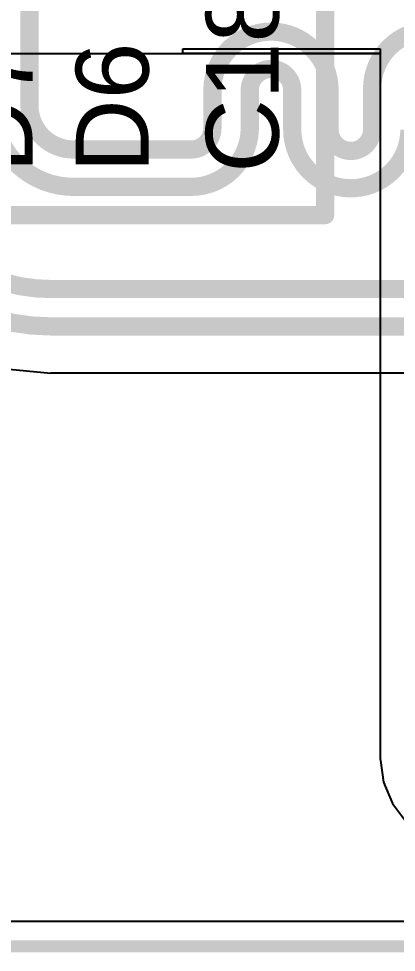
# Model space of a CAD drawing. Header units: inches. Extents: x -5 to 234, y -4 to 104.
# Drawn here: x 43.58 to 47.53, y -3.56 to 6.19 of the extents above; entities that cross this region are included whole.
import ezdxf

# ---------------------------------------------------------------- set-up
doc = ezdxf.new("R2010")
doc.units = ezdxf.units.IN
for name, color, linetype in [('Board Outline', 216, 'Continuous'), ('Bottom Layer', 5, 'Continuous'), ('GND', 16, 'Continuous'), ('POWER', 76, 'Continuous'), ('Top Layer', 1, 'Continuous'), ('Top Overlay', 2, 'Continuous')]:
    doc.layers.add(name, color=color, linetype=linetype)
doc.styles.add('Arial', font='', dxfattribs={"height": 0.2})
doc.styles.get('Arial').set_extended_font_data('Arial')

msp = doc.modelspace()

# ---------------------------------------------------------------- linework, layer by layer
at = {"layer": 'Board Outline'}
msp.add_lwpolyline([(-0.452, -3.5, 0.127, 0.127, 0), (88.452, -3.5, 0.127, 0.127, 0)], format="xyseb", dxfattribs=at)
at = {"layer": 'Bottom Layer'}
for p, q in [((43.4098, 2.5385), (43.9174, 2.4885)), ((43.9174, 2.4885), (43.9174, 2.4917)), ((43.9174, 2.4917), (49.458, 2.4917)), ((56.146, -3.2411), (41.7599, -3.2411))]:
    msp.add_line(p, q, dxfattribs=at)
for points in [[(43.6952, 5.2848, 0.1905, 0.1905, 0), (43.6952, 13.1952, 0.1905, 0.1905, 0)], [(45.6083, 5.4453, 0.1905, 0.1905, -1), (46.8338, 5.4453, 0.1905, 0.1905, 0)], [(47.2783, 5.4595, 0.1905, 0.1905, -1), (48.5038, 5.4595, 0.1905, 0.1905, 0)], [(45.9988, 5.4453, 0.1905, 0.1905, -1), (46.4433, 5.4453, 0.1905, 0.1905, 0)], [(45.6083, 5.0483, 0.1905, 0.1905, 0), (45.6083, 5.4453, 0.1905, 0.1905, 0)], [(45.9988, 5.0483, 0.1905, 0.1905, 0), (45.9988, 5.4453, 0.1905, 0.1905, 0)], [(46.4433, 5.0331, 0.1905, 0.1905, 0), (46.4433, 5.4453, 0.1905, 0.1905, 0)], [(46.8338, 5.0331, 0.1905, 0.1905, 0), (46.8338, 5.4453, 0.1905, 0.1905, 0)], [(47.2783, 5.0331, 0.1905, 0.1905, 0), (47.2783, 5.4595, 0.1905, 0.1905, 0)], [(44.1541, 4.4355, 0.1905, 0.1905, -0.414214), (43.3047, 5.2848, 0.1905, 0.1905, 0)], [(44.1541, 4.826, 0.1905, 0.1905, -0.414214), (43.6952, 5.2848, 0.1905, 0.1905, 0)], [(43.9174, 2.9772, 0.1905, 0.1905, -0.414214), (41.8047, 5.0899, 0.1905, 0.1905, 0)], [(43.9174, 3.3677, 0.1905, 0.1905, -0.414214), (42.1952, 5.0899, 0.1905, 0.1905, 0)], [(45.606, 5.0165, 0.1905, 0.1905, -0.372828), (45.386, 4.826, 0.1905, 0.1905, 0)], [(45.6076, 5.032, 0.1905, 0.1905, -0.020514), (45.606, 5.0165, 0.1905, 0.1905, 0)], [(45.6076, 5.032, 0.1905, 0.1905, 0), (45.6079, 5.0361, 0.1905, 0.1905, 0)], [(45.6083, 5.0483, 0.1905, 0.1905, -0.015939), (45.6079, 5.0361, 0.1905, 0.1905, 0)], [(45.9973, 5.0072, 0.1905, 0.1905, -0.019833), (45.9926, 4.9614, 0.1905, 0.1905, 0)], [(45.9973, 5.0072, 0.1905, 0.1905, 0), (45.9976, 5.0112, 0.1905, 0.1905, 0)], [(45.9988, 5.0483, 0.1905, 0.1905, -0.015937), (45.9976, 5.0112, 0.1905, 0.1905, 0)], [(47.6688, 5.0331, 0.1905, 0.1905, -1), (46.4433, 5.0331, 0.1905, 0.1905, 0)], [(47.2783, 5.0331, 0.1905, 0.1905, -1), (46.8338, 5.0331, 0.1905, 0.1905, 0)], [(45.9925, 4.9607, 0.1905, 0.1905, -0.37283), (45.386, 4.4355, 0.1905, 0.1905, 0)], [(45.9926, 4.9614, 0.1905, 0.1905, -0.000818), (45.9925, 4.9607, 0.1905, 0.1905, 0)], [(44.1541, 4.826, 0.1905, 0.1905, 0), (45.386, 4.826, 0.1905, 0.1905, 0)], [(44.1541, 4.4355, 0.1905, 0.1905, 0), (45.386, 4.4355, 0.1905, 0.1905, 0)], [(43.9174, 3.3677, 0.1905, 0.1905, 0), (49.4653, 3.3677, 0.1905, 0.1905, 0)], [(43.9174, 2.9772, 0.1905, 0.1905, 0), (49.4653, 2.9772, 0.1905, 0.1905, 0)]]:
    msp.add_lwpolyline(points, format="xyseb", dxfattribs=at)
for points in [[(45.5606, 5.4453, 0.0952, 0.0952, 1), (45.6559, 5.4453, 0.0952, 0.0952, 1)], [(45.5606, 5.4453, 0.0952, 0.0952, 1), (45.6559, 5.4453, 0.0952, 0.0952, 1)], [(45.9511, 5.4453, 0.0952, 0.0952, 1), (46.0464, 5.4453, 0.0952, 0.0952, 1)], [(45.9511, 5.4453, 0.0952, 0.0952, 1), (46.0464, 5.4453, 0.0952, 0.0952, 1)], [(46.3956, 5.4453, 0.0952, 0.0952, 1), (46.4909, 5.4453, 0.0952, 0.0952, 1)], [(46.3956, 5.4453, 0.0952, 0.0952, 1), (46.4909, 5.4453, 0.0952, 0.0952, 1)], [(46.7861, 5.4453, 0.0952, 0.0952, 1), (46.8814, 5.4453, 0.0952, 0.0952, 1)], [(46.7861, 5.4453, 0.0952, 0.0952, 1), (46.8814, 5.4453, 0.0952, 0.0952, 1)], [(47.2306, 5.4595, 0.0952, 0.0952, 1), (47.3259, 5.4595, 0.0952, 0.0952, 1)], [(47.2306, 5.4595, 0.0952, 0.0952, 1), (47.3259, 5.4595, 0.0952, 0.0952, 1)], [(43.6476, 5.2848, 0.0952, 0.0952, 1), (43.7429, 5.2848, 0.0952, 0.0952, 1)], [(43.6476, 5.2848, 0.0952, 0.0952, 1), (43.7429, 5.2848, 0.0952, 0.0952, 1)], [(45.5584, 5.0165, 0.0952, 0.0952, 1), (45.6536, 5.0165, 0.0952, 0.0952, 1)], [(45.5584, 5.0165, 0.0952, 0.0952, 1), (45.6536, 5.0165, 0.0952, 0.0952, 1)], [(45.56, 5.032, 0.0952, 0.0952, 1), (45.6552, 5.032, 0.0952, 0.0952, 1)], [(45.56, 5.032, 0.0952, 0.0952, 1), (45.6552, 5.032, 0.0952, 0.0952, 1)], [(45.5602, 5.0361, 0.0952, 0.0952, 1), (45.6555, 5.0361, 0.0952, 0.0952, 1)], [(45.5602, 5.0361, 0.0952, 0.0952, 1), (45.6555, 5.0361, 0.0952, 0.0952, 1)], [(45.5606, 5.0483, 0.0952, 0.0952, 1), (45.6559, 5.0483, 0.0952, 0.0952, 1)], [(45.5606, 5.0483, 0.0952, 0.0952, 1), (45.6559, 5.0483, 0.0952, 0.0952, 1)], [(45.9497, 5.0072, 0.0952, 0.0952, 1), (46.0449, 5.0072, 0.0952, 0.0952, 1)], [(45.9497, 5.0072, 0.0952, 0.0952, 1), (46.0449, 5.0072, 0.0952, 0.0952, 1)], [(45.95, 5.0112, 0.0952, 0.0952, 1), (46.0452, 5.0112, 0.0952, 0.0952, 1)], [(45.95, 5.0112, 0.0952, 0.0952, 1), (46.0452, 5.0112, 0.0952, 0.0952, 1)], [(45.9511, 5.0483, 0.0952, 0.0952, 1), (46.0464, 5.0483, 0.0952, 0.0952, 1)], [(45.9511, 5.0483, 0.0952, 0.0952, 1), (46.0464, 5.0483, 0.0952, 0.0952, 1)], [(46.3956, 5.0331, 0.0952, 0.0952, 1), (46.4909, 5.0331, 0.0952, 0.0952, 1)], [(46.3956, 5.0331, 0.0952, 0.0952, 1), (46.4909, 5.0331, 0.0952, 0.0952, 1)], [(46.7861, 5.0331, 0.0952, 0.0952, 1), (46.8814, 5.0331, 0.0952, 0.0952, 1)], [(46.7861, 5.0331, 0.0952, 0.0952, 1), (46.8814, 5.0331, 0.0952, 0.0952, 1)], [(47.2306, 5.0331, 0.0952, 0.0952, 1), (47.3259, 5.0331, 0.0952, 0.0952, 1)], [(47.2306, 5.0331, 0.0952, 0.0952, 1), (47.3259, 5.0331, 0.0952, 0.0952, 1)], [(45.9449, 4.9607, 0.0952, 0.0952, 1), (46.0401, 4.9607, 0.0952, 0.0952, 1)], [(45.9449, 4.9607, 0.0952, 0.0952, 1), (46.0401, 4.9607, 0.0952, 0.0952, 1)], [(45.9449, 4.9614, 0.0952, 0.0952, 1), (46.0402, 4.9614, 0.0952, 0.0952, 1)], [(45.9449, 4.9614, 0.0952, 0.0952, 1), (46.0402, 4.9614, 0.0952, 0.0952, 1)], [(44.1064, 4.826, 0.0952, 0.0952, 1), (44.2017, 4.826, 0.0952, 0.0952, 1)], [(44.1064, 4.826, 0.0952, 0.0952, 1), (44.2017, 4.826, 0.0952, 0.0952, 1)], [(45.3384, 4.826, 0.0952, 0.0952, 1), (45.4336, 4.826, 0.0952, 0.0952, 1)], [(45.3384, 4.826, 0.0952, 0.0952, 1), (45.4336, 4.826, 0.0952, 0.0952, 1)], [(44.1064, 4.4355, 0.0952, 0.0952, 1), (44.2017, 4.4355, 0.0952, 0.0952, 1)], [(44.1064, 4.4355, 0.0952, 0.0952, 1), (44.2017, 4.4355, 0.0952, 0.0952, 1)], [(45.3384, 4.4355, 0.0952, 0.0952, 1), (45.4336, 4.4355, 0.0952, 0.0952, 1)], [(45.3384, 4.4355, 0.0952, 0.0952, 1), (45.4336, 4.4355, 0.0952, 0.0952, 1)], [(43.8697, 3.3677, 0.0952, 0.0952, 1), (43.965, 3.3677, 0.0952, 0.0952, 1)], [(43.8697, 3.3677, 0.0952, 0.0952, 1), (43.965, 3.3677, 0.0952, 0.0952, 1)], [(43.8697, 2.9772, 0.0952, 0.0952, 1), (43.965, 2.9772, 0.0952, 0.0952, 1)], [(43.8697, 2.9772, 0.0952, 0.0952, 1), (43.965, 2.9772, 0.0952, 0.0952, 1)]]:
    msp.add_lwpolyline(points, format="xyseb", close=True, dxfattribs=at)
at = {"layer": 'GND'}
msp.add_line((86.2554, -3.2411), (41.7599, -3.2411), dxfattribs=at)
at = {"layer": 'POWER'}
msp.add_line((51.493, -3.2411), (41.7599, -3.2411), dxfattribs=at)
at = {"layer": 'Top Layer'}
for p, q in [((45.2974, 5.8302), (45.2974, 5.8786)), ((45.2974, 5.8786), (47.3638, 5.8786)), ((47.3638, 5.8786), (47.3638, 5.8302)), ((34.3238, 5.8281), (45.8278, 5.8281)), ((47.3638, 5.8302), (45.2974, 5.8302)), ((45.8278, 5.826), (45.8601, 5.8302)), ((45.8278, 5.8281), (45.8278, 5.826)), ((45.8601, 5.8302), (47.3638, 5.8302)), ((47.3638, 5.8302), (47.3638, -1.5414)), ((47.3638, -1.5414), (47.3674, -1.5591)), ((47.3674, -1.5591), (47.3969, -1.7838)), ((47.3969, -1.7838), (47.4905, -2.0097)), ((47.4905, -2.0097), (47.6394, -2.2037)), ((86.2554, -3.2411), (41.7599, -3.2411))]:
    msp.add_line(p, q, dxfattribs=at)
at = {"layer": 'Top Overlay'}
for points in [[(46.7868, 4.1402, 0.1905, 0.1905, 0), (46.7868, 9.271, 0.1905, 0.1905, 0)], [(39.8869, 4.1402, 0.1905, 0.1905, 0), (46.7868, 4.1402, 0.1905, 0.1905, 0)]]:
    msp.add_lwpolyline(points, format="xyseb", dxfattribs=at)
msp.add_lwpolyline([(46.7392, 4.1402, 0.0952, 0.0952, 1), (46.8344, 4.1402, 0.0952, 0.0952, 1)], format="xyseb", close=True, dxfattribs=at)
msp.add_lwpolyline([(46.7392, 4.1402, 0.0952, 0.0952, 1), (46.8344, 4.1402, 0.0952, 0.0952, 1)], format="xyseb", close=True, dxfattribs=at)

# ---------------------------------------------------------------- texts
at = {"layer": 'Top Overlay', "style": 'Arial'}
for s, p in [('C18', (46.3018, 4.5822)), ('D7', (43.7273, 4.5823)), ('D6', (44.9412, 4.5823))]:
    msp.add_text(s, height=0.762, rotation=90, dxfattribs=at).set_placement(p)

doc.saveas('drawing.dxf')
